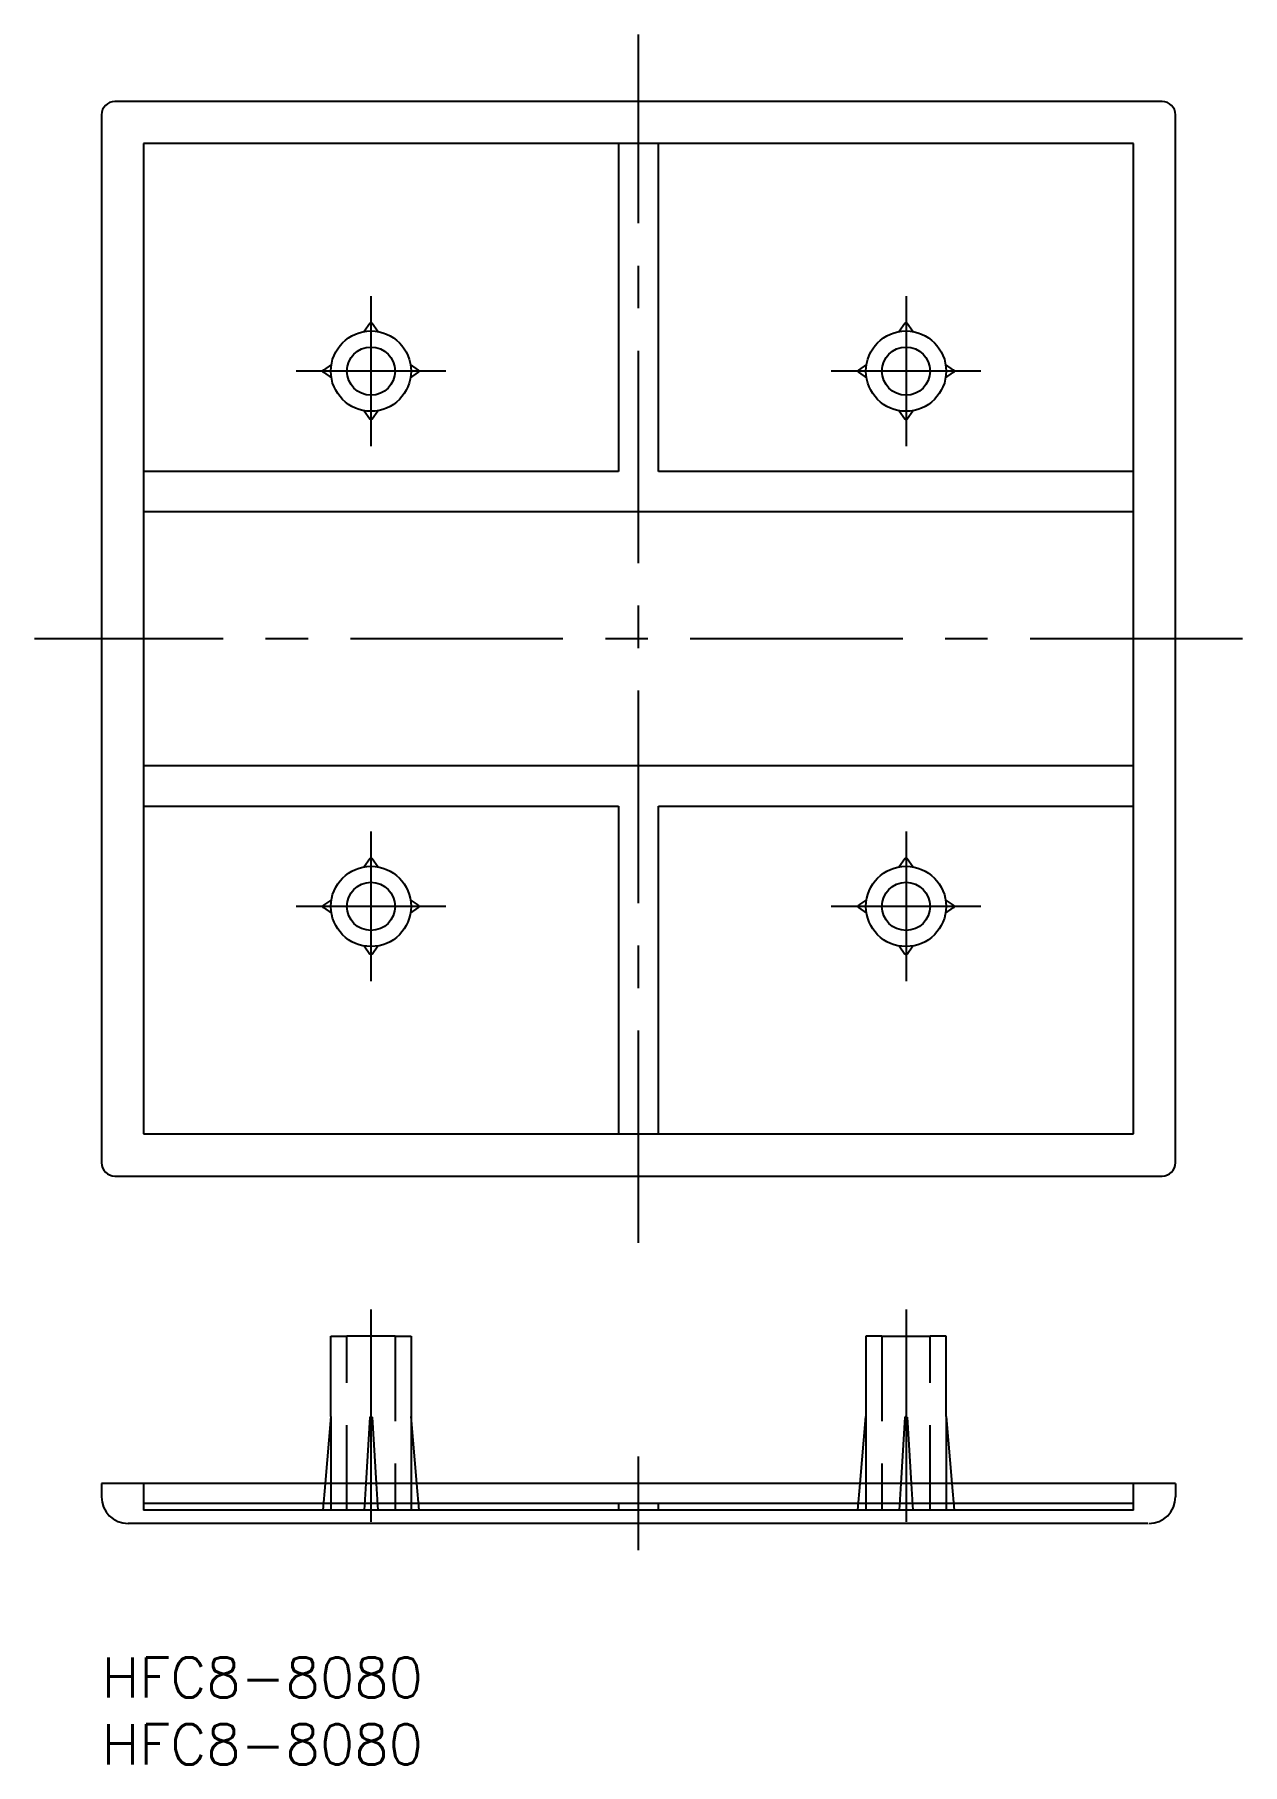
# Model space of a CAD drawing. Extents: x -5 to 85, y -8 to 121.
import ezdxf

# ---------------------------------------------------------------- set-up
doc = ezdxf.new("R2010")
doc.units = 0
doc.header["$LTSCALE"] = 0.5
doc.linetypes.add('CENTER', pattern=[50.8, 31.75, -6.35, 6.35, -6.35])
doc.linetypes.add('DASHED', pattern=[19.05, 12.7, -6.35])
for name, color, linetype in [('MSM_CENTER', 1, 'CENTER'), ('MSM_CONTINUOUS', 7, 'CONTINUOUS'), ('MSM_DASHED', 4, 'DASHED'), ('MSM_PART_NUMBER', 7, 'CONTINUOUS')]:
    doc.layers.add(name, color=color, linetype=linetype)
doc.styles.get("Standard").update_dxf_attribs({"font": 'txt.shx', "height": 3, "bigfont": 'bigfont.shx'})

# ---------------------------------------------------------------- blocks, each defined once
blk = doc.blocks.new('*U2')
at = {"layer": 'MSM_PART_NUMBER'}
blk.add_text('HFC8-8080', height=3, dxfattribs=at).set_placement((0, -3))
blk = doc.blocks.new('*U3')
at = {"layer": 'MSM_PART_NUMBER'}
blk.add_text('HFC8-8080', height=3, dxfattribs=at).set_placement((0, -8))

msp = doc.modelspace()

# ---------------------------------------------------------------- linework, layer by layer
at = {"layer": 'MSM_CENTER'}
for p, q in [((40.15, 30.97), (40.15, 121.27)), ((20.15, 101.72), (20.15, 90.52)), ((60.15, 101.72), (60.15, 90.52)), ((25.75, 96.12), (14.55, 96.12)), ((65.75, 96.12), (54.55, 96.12)), ((85.3, 76.12), (-5, 76.12)), ((20.15, 61.72), (20.15, 50.52)), ((60.15, 61.72), (60.15, 50.52)), ((25.75, 56.12), (14.55, 56.12)), ((65.75, 56.12), (54.55, 56.12)), ((20.15, 26), (20.15, 8)), ((60.15, 26), (60.15, 8)), ((40.15, 8), (40.15, 15))]:
    msp.add_line(p, q, dxfattribs=at)
at = {"layer": 'MSM_CONTINUOUS'}
for p, q in [((0, 115.27), (0, 36.97)), ((79.3, 116.27), (1, 116.27)), ((80.3, 36.97), (80.3, 115.27)), ((77.15, 113.12), (3.15, 113.12)), ((3.15, 113.12), (3.15, 39.12)), ((38.65, 113.12), (38.65, 88.62)), ((41.65, 88.62), (41.65, 113.12)), ((77.15, 39.12), (77.15, 113.12)), ((20.07, 99.68), (19.65, 99.08)), ((20.65, 99.08), (20.23, 99.68)), ((60.07, 99.68), (59.65, 99.08)), ((60.65, 99.08), (60.23, 99.68)), ((17.19, 96.62), (16.59, 96.2)), ((16.59, 96.04), (17.19, 95.62)), ((23.71, 96.2), (23.11, 96.62)), ((23.11, 95.62), (23.71, 96.04)), ((57.19, 96.62), (56.59, 96.2)), ((56.59, 96.04), (57.19, 95.62)), ((63.71, 96.2), (63.11, 96.62)), ((63.11, 95.62), (63.71, 96.04)), ((19.65, 93.16), (20.07, 92.56)), ((20.23, 92.56), (20.65, 93.16)), ((59.65, 93.16), (60.07, 92.56)), ((60.23, 92.56), (60.65, 93.16)), ((38.65, 88.62), (3.15, 88.62)), ((77.15, 88.62), (41.65, 88.62)), ((3.15, 85.62), (77.15, 85.62)), ((77.15, 66.62), (3.15, 66.62)), ((3.15, 63.62), (38.65, 63.62)), ((38.65, 63.62), (38.65, 39.12)), ((41.65, 63.62), (77.15, 63.62)), ((41.65, 39.12), (41.65, 63.62)), ((20.07, 59.68), (19.65, 59.08)), ((20.65, 59.08), (20.23, 59.68)), ((60.07, 59.68), (59.65, 59.08)), ((60.65, 59.08), (60.23, 59.68)), ((17.19, 56.62), (16.59, 56.2)), ((16.59, 56.04), (17.19, 55.62)), ((23.71, 56.2), (23.11, 56.62)), ((23.11, 55.62), (23.71, 56.04)), ((57.19, 56.62), (56.59, 56.2)), ((56.59, 56.04), (57.19, 55.62)), ((63.71, 56.2), (63.11, 56.62)), ((63.11, 55.62), (63.71, 56.04)), ((19.65, 53.16), (20.07, 52.56)), ((20.23, 52.56), (20.65, 53.16)), ((59.65, 53.16), (60.07, 52.56)), ((60.23, 52.56), (60.65, 53.16)), ((3.15, 39.12), (77.15, 39.12)), ((1, 35.97), (79.3, 35.97)), ((17.15, 18), (17.15, 24)), ((17.15, 24), (18.35, 24)), ((21.95, 24), (18.35, 24)), ((21.95, 24), (23.15, 24)), ((23.15, 24), (23.15, 18)), ((57.15, 24), (57.15, 18)), ((58.35, 24), (57.15, 24)), ((58.35, 24), (61.95, 24)), ((63.15, 24), (61.95, 24)), ((63.15, 18), (63.15, 24)), ((17.15, 18), (16.72, 13)), ((17.15, 18), (17.15, 13)), ((20.07, 17.96), (19.77, 13)), ((20.23, 17.96), (20.53, 13)), ((23.15, 18), (23.15, 13)), ((23.58, 13), (23.15, 18)), ((56.72, 13), (57.15, 18)), ((57.15, 18), (57.15, 13)), ((60.07, 17.96), (59.77, 13)), ((60.23, 17.96), (60.53, 13)), ((63.15, 18), (63.58, 13)), ((63.15, 18), (63.15, 13)), ((80.3, 13), (0, 13)), ((0, 13), (0, 12)), ((80.3, 13), (80.3, 12)), ((61.95, 11), (58.35, 11)), ((78.24, 10), (2, 10))]:
    msp.add_line(p, q, dxfattribs=at)
for centre, radius in [((20.15, 96.12), 3), ((60.15, 96.12), 3), ((20.15, 96.12), 1.8), ((60.15, 96.12), 1.8), ((20.15, 56.12), 3), ((60.15, 56.12), 3), ((20.15, 56.12), 1.8), ((60.15, 56.12), 1.8)]:
    msp.add_circle(centre, radius, dxfattribs=at)
for centre, radius, start, end in [((1, 115.27), 1, 90, 180), ((79.3, 115.27), 1, 0, 90), ((20.15, 99.62), 0.1, 34.8997, 145.1003), ((60.15, 99.62), 0.1, 34.8997, 145.1003), ((16.65, 96.12), 0.1, 124.8997, 235.1003), ((23.65, 96.12), 0.1, 304.8997, 55.1003), ((56.65, 96.12), 0.1, 124.8997, 235.1003), ((63.65, 96.12), 0.1, 304.8997, 55.1003), ((20.15, 92.62), 0.1, 214.8997, 325.1003), ((60.15, 92.62), 0.1, 214.8997, 325.1003), ((20.15, 59.62), 0.1, 34.8997, 145.1003), ((60.15, 59.62), 0.1, 34.8997, 145.1003), ((16.65, 56.12), 0.1, 124.8997, 235.1003), ((23.65, 56.12), 0.1, 304.8997, 55.1003), ((56.65, 56.12), 0.1, 124.8997, 235.1003), ((63.65, 56.12), 0.1, 304.8997, 55.1003), ((20.15, 52.62), 0.1, 214.8997, 325.1003), ((60.15, 52.62), 0.1, 214.8997, 325.1003), ((1, 36.97), 1, 180, 270), ((79.3, 36.97), 1, 270, 0), ((20.15, 17.9), 0.1, 34.8997, 145.1003), ((60.15, 17.9), 0.1, 34.8997, 145.1003), ((2, 12), 2, 180, 270), ((78.3, 12), 2, 270, 0)]:
    msp.add_arc(centre, radius, start, end, dxfattribs=at)
at = {"layer": 'MSM_DASHED'}
for p, q in [((18.35, 11), (18.35, 24)), ((21.95, 24), (21.95, 11)), ((58.35, 24), (58.35, 11)), ((61.95, 11), (61.95, 24)), ((3.15, 13), (3.15, 11)), ((16.72, 13), (16.55, 11)), ((17.15, 13), (17.15, 11)), ((19.77, 13), (19.65, 11)), ((20.53, 13), (20.65, 11)), ((23.15, 13), (23.15, 11)), ((23.75, 11), (23.58, 13)), ((56.55, 11), (56.72, 13)), ((57.15, 13), (57.15, 11)), ((59.77, 13), (59.65, 11)), ((60.53, 13), (60.65, 11)), ((63.15, 13), (63.15, 11)), ((63.58, 13), (63.75, 11)), ((77.15, 11), (77.15, 13))]:
    msp.add_line(p, q, dxfattribs=at)
at = {"layer": 'MSM_DASHED', "linetype": 'CONTINUOUS'}
for p, q in [((77.15, 11.5), (3.15, 11.5)), ((77.15, 11), (3.15, 11)), ((38.65, 11.5), (38.65, 11)), ((41.65, 11), (41.65, 11.5))]:
    msp.add_line(p, q, dxfattribs=at)

# ---------------------------------------------------------------- block references
at = {"layer": 'MSM_CONTINUOUS'}
for name in ['*U2', '*U3']:
    msp.add_blockref(name, (0, 0), dxfattribs=at)

doc.saveas('drawing.dxf')
